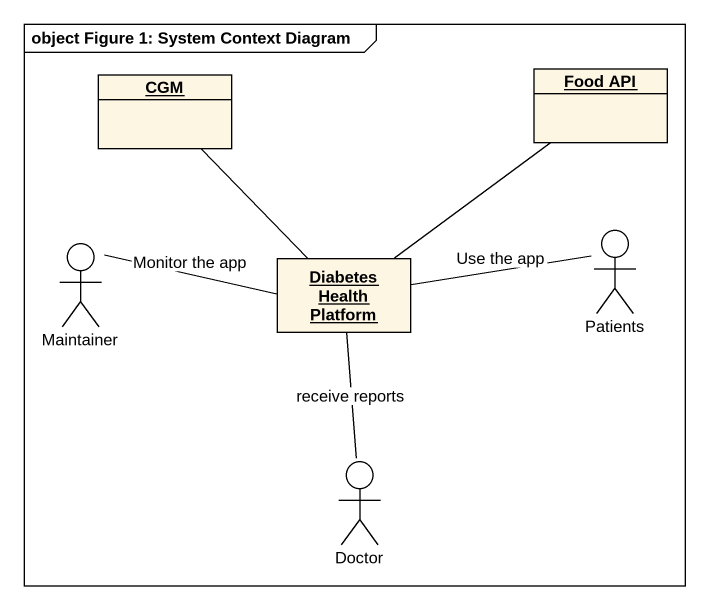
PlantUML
@startuml
mainframe object Figure 1: System Context Diagram
allowmixing
hide circle
hide empty members
object CGM
object "Food API" as Food_API
actor Patients
actor Maintainer
object "Diabetes Health Platform" as Diabetes_Health_Platform
actor Doctor
CGM -- Diabetes_Health_Platform
Food_API -- Diabetes_Health_Platform
Patients -left- Diabetes_Health_Platform : Use the app
Maintainer -right- Diabetes_Health_Platform : Monitor the app
Doctor -up- Diabetes_Health_Platform : receive reports
@enduml
